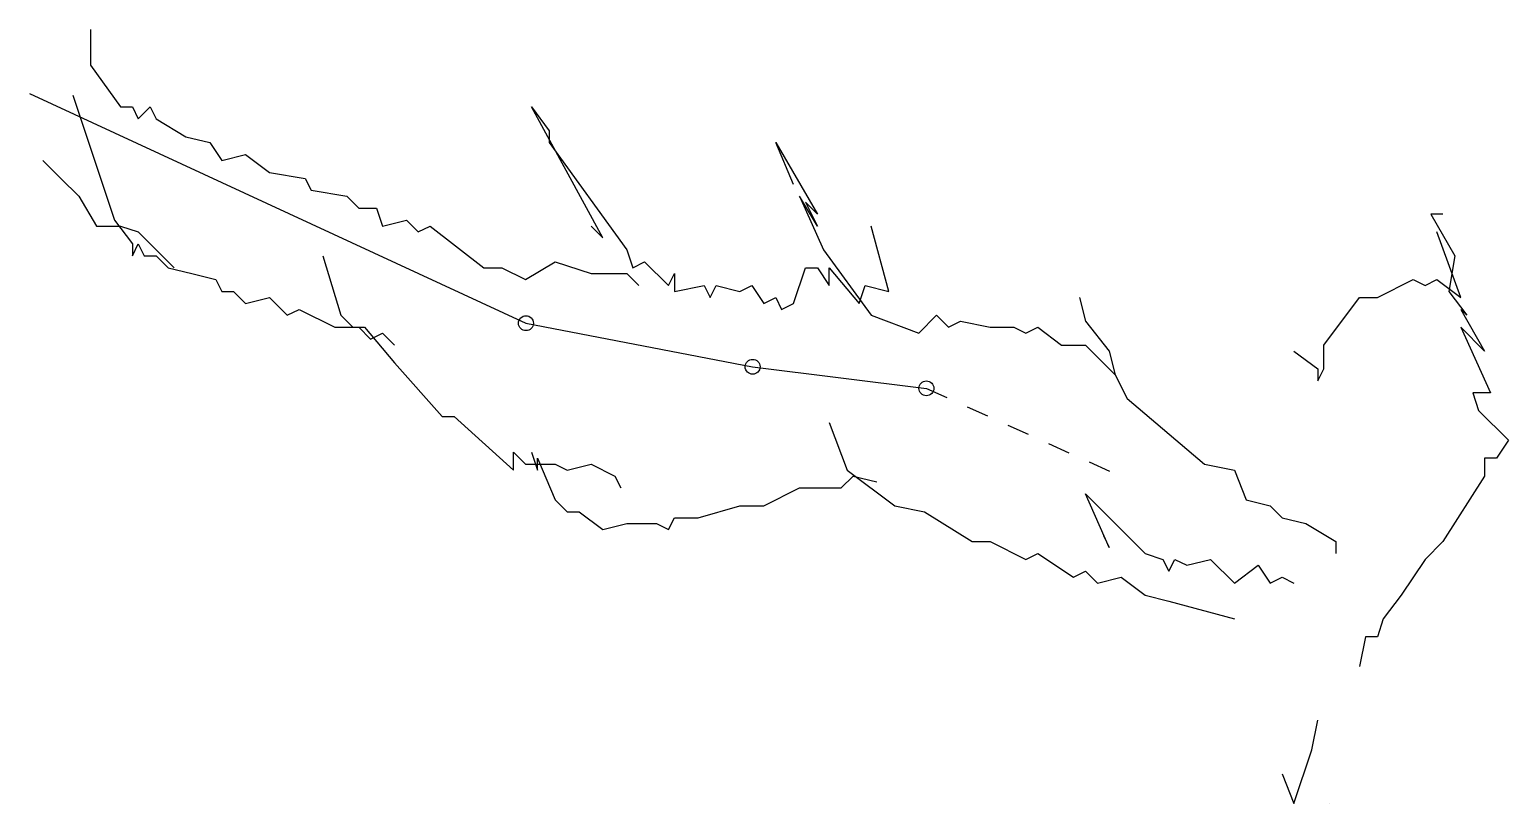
# Model space of a CAD drawing. Header units: millimetres. Extents: x 0 to 19.9, y -9.5 to 0.9.
import ezdxf

# ---------------------------------------------------------------- set-up
doc = ezdxf.new("R2010")
doc.units = ezdxf.units.MM
doc.linetypes.add('DASH', pattern=[0.6, 0.3, -0.3])

msp = doc.modelspace()

# ---------------------------------------------------------------- linework, layer by layer
at = {"layer": 'Shots', "color": 1}
for p, q in [((0, 0), (6.666, -3.086)), ((6.666, -3.086), (9.71, -3.672)), ((9.71, -3.672), (12.044, -3.962))]:
    msp.add_line(p, q, dxfattribs=at)
for centre in [(6.666, -3.086), (9.71, -3.672), (12.044, -3.962)]:
    msp.add_circle(centre, 0.1, dxfattribs=at)
at = {"layer": 'Sketch', "color": 0}
for points in [[(0.82, 0.86), (0.82, 0.38), (1.22, -0.18), (1.38, -0.18), (1.46, -0.34), (1.62, -0.18), (1.7, -0.34), (2.1, -0.58), (2.42, -0.66), (2.58, -0.9), (2.9, -0.82), (3.22, -1.06), (3.7, -1.14), (3.78, -1.3), (4.26, -1.38), (4.42, -1.54), (4.66, -1.54), (4.74, -1.78), (5.06, -1.7), (5.22, -1.86), (5.38, -1.78), (6.1, -2.34), (6.34, -2.34), (6.66, -2.5), (7.06, -2.26), (7.54, -2.42), (8.02, -2.42), (8.18, -2.58)], [(0.58, -0.02), (1.14, -1.7), (1.38, -2.02), (1.38, -2.18), (1.46, -2.02), (1.54, -2.18), (1.7, -2.18), (1.86, -2.34), (2.18, -2.42), (2.5, -2.5), (2.58, -2.66), (2.74, -2.66), (2.9, -2.82), (3.22, -2.74), (3.46, -2.98), (3.62, -2.9), (4.1, -3.14), (4.42, -3.14), (4.58, -3.3), (4.74, -3.22), (4.9, -3.38)], [(7.54, -1.78), (7.7, -1.94), (6.74, -0.18), (6.98, -0.5), (6.98, -0.66), (8.02, -2.1), (8.1, -2.34), (8.26, -2.26), (8.58, -2.58), (8.66, -2.42), (8.66, -2.66), (9.06, -2.58), (9.14, -2.74), (9.22, -2.58), (9.54, -2.66), (9.7, -2.58), (9.86, -2.82), (10.02, -2.74), (10.1, -2.9), (10.26, -2.82), (10.42, -2.34), (10.58, -2.34), (10.74, -2.58), (10.74, -2.34), (11.14, -2.82), (11.22, -2.58), (11.22, -2.58), (11.54, -2.66), (11.3, -1.78)], [(10.26, -1.22), (10.02, -0.66), (10.58, -1.62), (10.42, -1.46), (10.58, -1.78), (10.34, -1.38), (10.66, -2.1), (11.3, -2.98), (11.94, -3.22), (12.18, -2.98), (12.34, -3.14), (12.5, -3.06), (12.9, -3.14), (13.22, -3.14), (13.38, -3.22), (13.54, -3.14), (13.86, -3.38), (14.18, -3.38), (14.58, -3.78)], [(0.18, -0.9), (0.42, -1.14), (0.66, -1.38), (0.9, -1.78), (1.22, -1.78), (1.46, -1.86), (1.7, -2.1), (1.94, -2.34)], [(18.98, -1.62), (18.82, -1.62), (19.14, -2.18), (19.06, -2.66), (19.3, -2.98), (19.22, -2.9), (19.54, -3.46), (19.22, -3.14), (19.62, -4.02), (19.38, -4.02), (19.46, -4.26), (19.86, -4.66), (19.7, -4.9), (19.54, -4.9), (19.54, -5.14), (18.98, -6.02), (18.74, -6.26), (18.42, -6.74), (18.18, -7.06), (18.1, -7.3), (17.94, -7.3), (17.86, -7.7)], [(16.98, -3.46), (17.3, -3.7), (17.3, -3.86), (17.38, -3.7), (17.38, -3.38), (17.86, -2.74), (18.1, -2.74), (18.58, -2.5), (18.74, -2.58), (18.9, -2.5), (19.22, -2.74), (18.9, -1.86)], [(3.94, -2.18), (4.18, -2.98), (4.34, -3.14), (4.5, -3.14), (4.9, -3.62), (5.54, -4.34), (5.7, -4.34), (6.5, -5.06), (6.5, -4.82), (6.66, -4.98), (7.06, -4.98), (7.22, -5.06), (7.54, -4.98), (7.86, -5.14), (7.94, -5.3)], [(14.1, -2.74), (14.18, -3.06), (14.5, -3.46), (14.58, -3.78), (14.74, -4.1), (15.78, -4.98), (16.18, -5.06), (16.34, -5.46), (16.66, -5.54), (16.82, -5.7), (17.14, -5.78), (17.54, -6.02), (17.54, -6.18)], [(10.74, -4.42), (10.98, -5.06), (11.62, -5.54), (12.02, -5.62), (12.66, -6.02), (12.9, -6.02), (13.38, -6.26), (13.54, -6.18), (14.02, -6.5), (14.18, -6.42), (14.34, -6.58), (14.66, -6.5), (14.98, -6.74), (15.3, -6.82), (16.18, -7.06)], [(6.74, -4.82), (6.82, -5.06), (6.82, -4.9), (7.06, -5.46), (7.22, -5.62), (7.38, -5.62), (7.7, -5.86), (8.02, -5.78), (8.42, -5.78), (8.58, -5.86), (8.66, -5.7), (8.98, -5.7), (9.54, -5.54), (9.86, -5.54), (10.34, -5.3), (10.9, -5.3), (11.06, -5.14), (11.38, -5.22)], [(14.42, -5.94), (14.5, -6.1), (14.18, -5.38), (14.98, -6.18), (15.22, -6.26), (15.3, -6.42), (15.38, -6.26), (15.54, -6.34), (15.86, -6.26), (16.18, -6.58), (16.5, -6.34), (16.66, -6.58), (16.82, -6.5), (16.98, -6.58)], [(16.82, -9.14), (16.98, -9.54), (17.22, -8.82), (17.3, -8.42)], [(17.46, -9.54), (17.46, -9.54)]]:
    msp.add_lwpolyline(points, dxfattribs=at)
at = {"layer": 'XSect', "color": 1, "linetype": 'DASH'}
msp.add_line((12.044, -3.962), (14.728, -5.174), dxfattribs=at)

doc.saveas('drawing.dxf')
